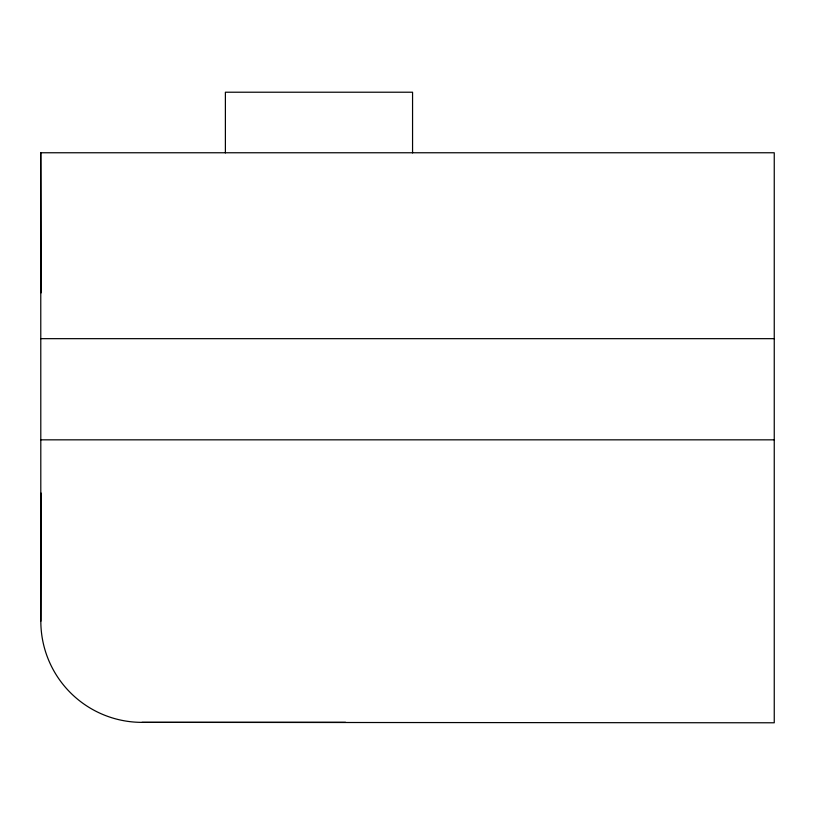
<?xml version="1.0" encoding="UTF-8"?>
<svg xmlns="http://www.w3.org/2000/svg" width="815" height="815" viewBox="0 0 815 815"><rect width="100%" height="100%" fill="white"/><g stroke="black" fill="none" stroke-linecap="round" stroke-linejoin="round"><path stroke-width="1.22" d="M40.831 621.193L40.75 152.762L774.25 152.762L774.25 722.783L142.004 722.365A101.172 101.172 0 0 1 40.831 621.193L41.157 493.106M40.811 338.663L774.25 338.663M40.811 439.835L774.25 439.835M142.004 722.365L345.57 722.294M40.75 152.762L41.157 292.829M412.563 152.925L412.563 92.217L225.388 92.217L225.388 152.925"/></g></svg>
